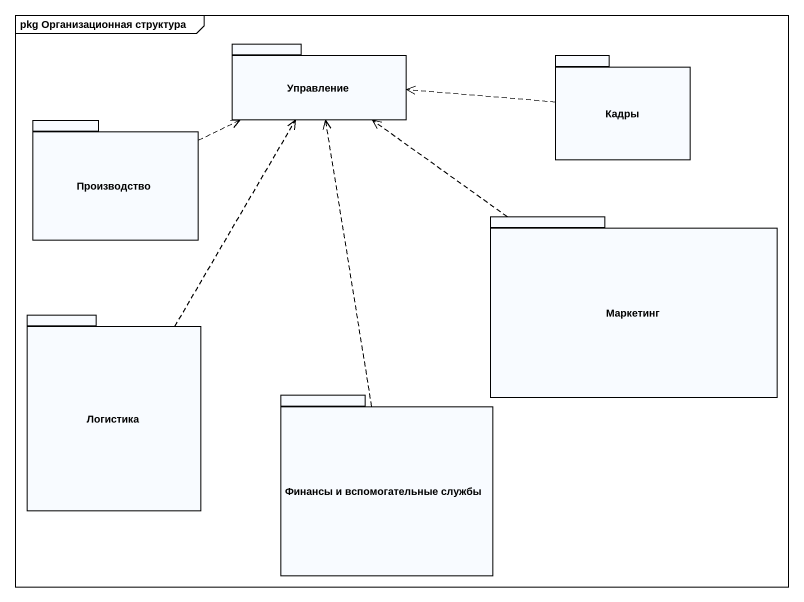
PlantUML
@startuml
mainframe pkg Организационная структура
package Управление {
}
package Кадры {
}
package Производство {
}
package Маркетинг {
}
package Логистика {
}
package "Финансы и вспомогательные службы" as Финансы_и_вспомогательные {
}
Кадры .left.> Управление
Производство .right.> Управление
Маркетинг .up.> Управление
Логистика .up.> Управление
Финансы_и_вспомогательные .up.> Управление
@enduml
